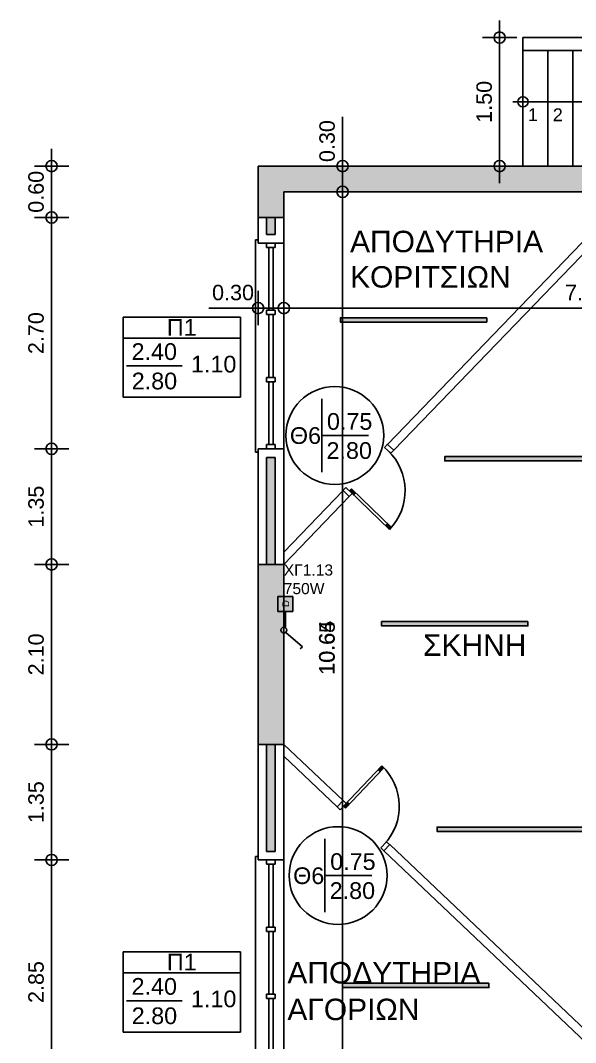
# Model space of a CAD drawing. Header units: metres. Extents: x -11 to 85, y -301 to 135.
# Drawn here: x 12 to 18.48, y 34.32 to 46.25 of the extents above; entities that cross this region are included whole.
import ezdxf
from ezdxf.enums import TextEntityAlignment as Align

# ---------------------------------------------------------------- set-up
doc = ezdxf.new("R2010")
doc.units = ezdxf.units.M
doc.header["$LTSCALE"] = 0.036
doc.header["$PDMODE"] = 2
for name, color, linetype in [('arxitek corofos', 252, 'Continuous'), ('DIMBLK', 252, 'Continuous'), ('hatch color', 252, 'Continuous'), ('HLEK_FL001_SYMBOLS', 230, 'Continuous'), ('KYKLOFORHTES', 152, 'Continuous'), ('Parathira', 252, 'Continuous')]:
    doc.layers.add(name, color=color, linetype=linetype)
doc.styles.add('COMU-N', font='arial.ttf')
doc.styles.get("Standard").update_dxf_attribs({"font": 'arial.ttf'})
doc.dimstyles.new('CADWDOT', dxfattribs={"dimscale": 0.1, "dimtxt": 1.8, "dimasz": 0.08, "dimexe": 2, "dimexo": 0, "dimgap": 0.09, "dimtad": 0, "dimrnd": 0.001, "dimzin": 0, "dimdsep": 46, "dimtxsty": 'Standard', "dimblk1": 'ARTDIM', "dimblk2": 'ARTDIM', "dimsah": 1, "dimcen": 0.09, "dimdle": 0.05, "dimse1": 1, "dimse2": 1, "dimadec": 0, "dimazin": 0, "dimtfac": 1, "dimtmove": 0, "dimatfit": 3, "dimldrblk": 'ARTDIM', "dimfxl": 2, "dimtvp": 0.9999, "dimtolj": 1, "dimtzin": 0, "dimarcsym": 0})

# ---------------------------------------------------------------- blocks, each defined once
blk = doc.blocks.new('A$C52D13D70')
at = {"layer": 'Parathira'}
for p, q in [((-0.33, 0.04), (-0.33, -2.44)), ((-0.3, 0.04), (-0.33, 0.04)), ((-0.1, 0), (-0.2, 0)), ((-0.2, 0), (-0.2, -0.05)), ((-0.1, -0.05), (-0.1, 0)), ((0, 0), (0, -2.4)), ((-0.2, -0.05), (-0.1, -0.05)), ((-0.175, -0.05), (-0.175, -0.783)), ((-0.125, -0.05), (-0.125, -0.783)), ((-0.1, -0.783), (-0.2, -0.783)), ((-0.2, -0.783), (-0.2, -0.833)), ((-0.2, -0.833), (-0.1, -0.833)), ((-0.175, -0.833), (-0.175, -1.567)), ((-0.125, -0.833), (-0.125, -1.567)), ((-0.1, -0.833), (-0.1, -0.783)), ((-0.1, -1.567), (-0.2, -1.567)), ((-0.2, -1.567), (-0.2, -1.617)), ((-0.2, -1.617), (-0.1, -1.617)), ((-0.175, -1.617), (-0.175, -2.35)), ((-0.125, -1.617), (-0.125, -2.35)), ((-0.1, -1.617), (-0.1, -1.567)), ((-0.1, -2.35), (-0.2, -2.35)), ((-0.2, -2.35), (-0.2, -2.4)), ((-0.1, -2.4), (-0.1, -2.35)), ((-0.33, -2.44), (-0.3, -2.44)), ((-0.2, -2.4), (-0.1, -2.4))]:
    blk.add_line(p, q, dxfattribs=at)
blk = doc.blocks.new('ARTDIM')
at = {"layer": 'DIMBLK'}
for p, q in [((0, -24.9975), (0, 24.9975)), ((-24.9975, 0), (24.9975, 0))]:
    blk.add_line(p, q, dxfattribs=at)
blk.add_circle((0, 0), 8.25, dxfattribs=at)
blk = doc.blocks.new('*D332')
at = {"layer": 'arxitek corofos', "color": 0, "lineweight": -2}
blk.add_line((10.423, 44.539), (10.423, 15.155), dxfattribs=at)
at = {"layer": 'Defpoints', "color": 0, "transparency": 16777216}
for p in [(13.537, 44.547), (10.423, 15.147), (13.537, 15.147)]:
    blk.add_point(p, dxfattribs=at)
at = {"layer": 'arxitek corofos', "color": 0, "lineweight": -2, "xscale": 0.008, "yscale": 0.008, "zscale": 0.008}
for p, rotation in [((10.423, 44.547), 90), ((10.423, 15.147), 270)]:
    blk.add_blockref('ARTDIM', p, dxfattribs=dict(at, rotation=rotation))
at = {"layer": 'arxitek corofos', "color": 0, "insert": (10.243, 29.847), "char_height": 0.18, "attachment_point": 5, "rotation": 90}
blk.add_mtext('\\A1;29.40', dxfattribs=at)
blk = doc.blocks.new('*D334')
at = {"layer": 'arxitek corofos', "color": 0, "lineweight": -2}
for p, q in [((11.44, 44.547), (11.44, 45.122)), ((11.44, 44.255), (11.44, 44.539))]:
    blk.add_line(p, q, dxfattribs=at)
at = {"layer": 'Defpoints', "color": 0, "transparency": 16777216}
for p in [(11.44, 44.547), (13.537, 44.547), (13.537, 44.247)]:
    blk.add_point(p, dxfattribs=at)
at = {"layer": 'arxitek corofos', "color": 0, "lineweight": -2, "xscale": 0.008, "yscale": 0.008, "zscale": 0.008}
for p, rotation in [((11.44, 44.547), 90), ((11.44, 44.247), 270)]:
    blk.add_blockref('ARTDIM', p, dxfattribs=dict(at, rotation=rotation))
at = {"layer": 'arxitek corofos', "color": 0, "insert": (11.26, 44.839), "char_height": 0.18, "attachment_point": 5, "rotation": 90}
blk.add_mtext('\\A1;0.30', dxfattribs=at)
blk = doc.blocks.new('*D343')
at = {"layer": 'arxitek corofos', "color": 0, "lineweight": -2}
blk.add_line((12.365, 43.955), (12.365, 44.539), dxfattribs=at)
at = {"layer": 'Defpoints', "color": 0, "transparency": 16777216}
for p in [(12.365, 44.547), (13.828, 44.547), (13.828, 43.947)]:
    blk.add_point(p, dxfattribs=at)
at = {"layer": 'arxitek corofos', "color": 0, "lineweight": -2, "xscale": 0.008, "yscale": 0.008, "zscale": 0.008}
for p, rotation in [((12.365, 44.547), 90), ((12.365, 43.947), 270)]:
    blk.add_blockref('ARTDIM', p, dxfattribs=dict(at, rotation=rotation))
at = {"layer": 'arxitek corofos', "color": 0, "insert": (12.185, 44.247), "char_height": 0.18, "attachment_point": 5, "rotation": 90}
blk.add_mtext('\\A1;0.60', dxfattribs=at)
blk = doc.blocks.new('*D344')
at = {"layer": 'arxitek corofos', "color": 0, "lineweight": -2}
blk.add_line((12.365, 43.939), (12.365, 41.255), dxfattribs=at)
at = {"layer": 'Defpoints', "color": 0, "transparency": 16777216}
for p in [(13.828, 43.947), (12.365, 41.247), (13.828, 41.247)]:
    blk.add_point(p, dxfattribs=at)
at = {"layer": 'arxitek corofos', "color": 0, "lineweight": -2, "xscale": 0.008, "yscale": 0.008, "zscale": 0.008}
for p, rotation in [((12.365, 43.947), 90), ((12.365, 41.247), 270)]:
    blk.add_blockref('ARTDIM', p, dxfattribs=dict(at, rotation=rotation))
at = {"layer": 'arxitek corofos', "color": 0, "insert": (12.185, 42.597), "char_height": 0.18, "attachment_point": 5, "rotation": 90}
blk.add_mtext('\\A1;2.70', dxfattribs=at)
blk = doc.blocks.new('*D345')
at = {"layer": 'arxitek corofos', "color": 0, "lineweight": -2}
blk.add_line((12.365, 41.239), (12.365, 39.905), dxfattribs=at)
at = {"layer": 'Defpoints', "color": 0, "transparency": 16777216}
for p in [(13.828, 41.247), (12.365, 39.897), (13.828, 39.897)]:
    blk.add_point(p, dxfattribs=at)
at = {"layer": 'arxitek corofos', "color": 0, "lineweight": -2, "xscale": 0.008, "yscale": 0.008, "zscale": 0.008}
for p, rotation in [((12.365, 41.247), 90), ((12.365, 39.897), 270)]:
    blk.add_blockref('ARTDIM', p, dxfattribs=dict(at, rotation=rotation))
at = {"layer": 'arxitek corofos', "color": 0, "insert": (12.185, 40.572), "char_height": 0.18, "attachment_point": 5, "rotation": 90}
blk.add_mtext('\\A1;1.35', dxfattribs=at)
blk = doc.blocks.new('*D346')
at = {"layer": 'arxitek corofos', "color": 0, "lineweight": -2}
blk.add_line((12.365, 39.889), (12.365, 37.805), dxfattribs=at)
at = {"layer": 'Defpoints', "color": 0, "transparency": 16777216}
for p in [(13.828, 39.897), (12.365, 37.797), (13.828, 37.797)]:
    blk.add_point(p, dxfattribs=at)
at = {"layer": 'arxitek corofos', "color": 0, "lineweight": -2, "xscale": 0.008, "yscale": 0.008, "zscale": 0.008}
for p, rotation in [((12.365, 39.897), 90), ((12.365, 37.797), 270)]:
    blk.add_blockref('ARTDIM', p, dxfattribs=dict(at, rotation=rotation))
at = {"layer": 'arxitek corofos', "color": 0, "insert": (12.185, 38.847), "char_height": 0.18, "attachment_point": 5, "rotation": 90}
blk.add_mtext('\\A1;2.10', dxfattribs=at)
blk = doc.blocks.new('*D347')
at = {"layer": 'arxitek corofos', "color": 0, "lineweight": -2}
blk.add_line((12.365, 37.789), (12.365, 36.455), dxfattribs=at)
at = {"layer": 'Defpoints', "color": 0, "transparency": 16777216}
for p in [(13.828, 37.797), (12.365, 36.447), (13.828, 36.447)]:
    blk.add_point(p, dxfattribs=at)
at = {"layer": 'arxitek corofos', "color": 0, "lineweight": -2, "xscale": 0.008, "yscale": 0.008, "zscale": 0.008}
for p, rotation in [((12.365, 37.797), 90), ((12.365, 36.447), 270)]:
    blk.add_blockref('ARTDIM', p, dxfattribs=dict(at, rotation=rotation))
at = {"layer": 'arxitek corofos', "color": 0, "insert": (12.185, 37.122), "char_height": 0.18, "attachment_point": 5, "rotation": 90}
blk.add_mtext('\\A1;1.35', dxfattribs=at)
blk = doc.blocks.new('*D348')
at = {"layer": 'arxitek corofos', "color": 0, "lineweight": -2}
blk.add_line((12.365, 36.439), (12.365, 33.605), dxfattribs=at)
at = {"layer": 'Defpoints', "color": 0, "transparency": 16777216}
for p in [(13.828, 36.447), (12.365, 33.597), (13.828, 33.597)]:
    blk.add_point(p, dxfattribs=at)
at = {"layer": 'arxitek corofos', "color": 0, "lineweight": -2, "xscale": 0.008, "yscale": 0.008, "zscale": 0.008}
for p, rotation in [((12.365, 36.447), 90), ((12.365, 33.597), 270)]:
    blk.add_blockref('ARTDIM', p, dxfattribs=dict(at, rotation=rotation))
at = {"layer": 'arxitek corofos', "color": 0, "insert": (12.185, 35.022), "char_height": 0.18, "attachment_point": 5, "rotation": 90}
blk.add_mtext('\\A1;2.85', dxfattribs=at)
blk = doc.blocks.new('*D415')
at = {"layer": 'arxitek corofos', "color": 0, "lineweight": -2}
for p, q in [((14.774, 42.89), (14.199, 42.89)), ((15.066, 42.89), (14.782, 42.89))]:
    blk.add_line(p, q, dxfattribs=at)
at = {"layer": 'Defpoints', "color": 0, "transparency": 16777216}
for p in [(14.774, 43.617), (15.074, 43.617), (14.774, 42.89)]:
    blk.add_point(p, dxfattribs=at)
at = {"layer": 'arxitek corofos', "color": 0, "lineweight": -2, "xscale": 0.008, "yscale": 0.008, "zscale": 0.008, "rotation": 180}
blk.add_blockref('ARTDIM', (14.774, 42.89), dxfattribs=at)
at = {"layer": 'arxitek corofos', "color": 0, "lineweight": -2, "xscale": 0.008, "yscale": 0.008, "zscale": 0.008}
blk.add_blockref('ARTDIM', (15.074, 42.89), dxfattribs=at)
at = {"layer": 'arxitek corofos', "color": 0, "insert": (14.482, 43.07), "char_height": 0.18, "attachment_point": 5}
blk.add_mtext('\\A1;0.30', dxfattribs=at)
blk = doc.blocks.new('*D416')
at = {"layer": 'arxitek corofos', "color": 0, "lineweight": -2}
blk.add_line((22.116, 42.89), (15.082, 42.89), dxfattribs=at)
at = {"layer": 'Defpoints', "color": 0, "transparency": 16777216}
for p in [(15.074, 43.547), (22.124, 43.547), (15.074, 42.89)]:
    blk.add_point(p, dxfattribs=at)
at = {"layer": 'arxitek corofos', "color": 0, "lineweight": -2, "xscale": 0.008, "yscale": 0.008, "zscale": 0.008, "rotation": 180}
blk.add_blockref('ARTDIM', (15.074, 42.89), dxfattribs=at)
at = {"layer": 'arxitek corofos', "color": 0, "lineweight": -2, "xscale": 0.008, "yscale": 0.008, "zscale": 0.008}
blk.add_blockref('ARTDIM', (22.124, 42.89), dxfattribs=at)
at = {"layer": 'arxitek corofos', "color": 0, "insert": (18.599, 43.07), "char_height": 0.18, "attachment_point": 5}
blk.add_mtext('\\A1;7.05', dxfattribs=at)
blk = doc.blocks.new('*D426')
at = {"layer": 'arxitek corofos', "color": 0, "lineweight": -2}
for p, q in [((15.76, 44.547), (15.76, 45.122)), ((15.76, 44.255), (15.76, 44.539))]:
    blk.add_line(p, q, dxfattribs=at)
at = {"layer": 'Defpoints', "color": 0, "transparency": 16777216}
for p in [(15.074, 44.547), (15.76, 44.547), (15.074, 44.247)]:
    blk.add_point(p, dxfattribs=at)
at = {"layer": 'arxitek corofos', "color": 0, "lineweight": -2, "xscale": 0.008, "yscale": 0.008, "zscale": 0.008}
for p, rotation in [((15.76, 44.547), 90), ((15.76, 44.247), 270)]:
    blk.add_blockref('ARTDIM', p, dxfattribs=dict(at, rotation=rotation))
at = {"layer": 'arxitek corofos', "color": 0, "insert": (15.58, 44.839), "char_height": 0.18, "attachment_point": 5, "rotation": 90}
blk.add_mtext('\\A1;0.30', dxfattribs=at)
blk = doc.blocks.new('*D427')
at = {"layer": 'arxitek corofos', "color": 0, "lineweight": -2}
blk.add_line((15.76, 44.239), (15.76, 33.605), dxfattribs=at)
at = {"layer": 'Defpoints', "color": 0, "transparency": 16777216}
for p in [(15.074, 44.247), (15.074, 33.597), (15.76, 33.597)]:
    blk.add_point(p, dxfattribs=at)
at = {"layer": 'arxitek corofos', "color": 0, "lineweight": -2, "xscale": 0.008, "yscale": 0.008, "zscale": 0.008}
for p, rotation in [((15.76, 44.247), 90), ((15.76, 33.597), 270)]:
    blk.add_blockref('ARTDIM', p, dxfattribs=dict(at, rotation=rotation))
at = {"layer": 'arxitek corofos', "color": 0, "insert": (15.58, 38.922), "char_height": 0.18, "attachment_point": 5, "rotation": 90}
blk.add_mtext('\\A1;10.65', dxfattribs=at)
blk = doc.blocks.new('A$C32F8495E')
at = {"layer": 'Parathira'}
for p, q in [((1.218, 1.186), (1.253, 1.221)), ((1.287, 1.115), (1.218, 1.186)), ((1.323, 1.15), (1.287, 1.115)), ((0.752, 0.733), (0.716, 0.698)), ((0.822, 0.661), (0.752, 0.733)), ((0.786, 0.626), (0.822, 0.661)), ((0.791, 0.693), (0.814, 0.715)), ((1.245, 0.227), (0.791, 0.693)), ((0.796, 0.697), (0.841, 0.651)), ((0.8, 0.702), (0.846, 0.655)), ((0.805, 0.706), (0.85, 0.66)), ((0.81, 0.711), (0.855, 0.664)), ((0.814, 0.715), (1.267, 0.25)), ((0.86, 0.669), (0.836, 0.646)), ((1.223, 0.296), (1.199, 0.274)), ((1.204, 0.278), (1.249, 0.232)), ((1.209, 0.283), (1.254, 0.236)), ((1.213, 0.287), (1.258, 0.241)), ((1.218, 0.292), (1.263, 0.246))]:
    blk.add_line(p, q, dxfattribs=at)
blk.add_arc((0.791, 0.693), 0.65, 314.2559, 44.2559, dxfattribs=at)
blk = doc.blocks.new('*D529')
at = {"layer": 'arxitek corofos', "color": 0, "lineweight": -2}
blk.add_line((17.592, 44.555), (17.592, 46.039), dxfattribs=at)
at = {"layer": 'Defpoints', "color": 0, "transparency": 16777216}
for p in [(17.592, 46.047), (18.179, 46.047, -1.33), (18.179, 44.547, -1.33)]:
    blk.add_point(p, dxfattribs=at)
at = {"layer": 'arxitek corofos', "color": 0, "lineweight": -2, "xscale": 0.008, "yscale": 0.008, "zscale": 0.008}
for p, rotation in [((17.592, 46.047), 90), ((17.592, 44.547), 270)]:
    blk.add_blockref('ARTDIM', p, dxfattribs=dict(at, rotation=rotation))
at = {"layer": 'arxitek corofos', "color": 0, "insert": (17.412, 45.297), "char_height": 0.18, "attachment_point": 5, "rotation": 90}
blk.add_mtext('\\A1;1.50', dxfattribs=at)
blk = doc.blocks.new('*D1872')
at = {"layer": 'Defpoints', "color": 0, "transparency": 16777216}
for p in [(36.524, 42.89), (36.524, 42.824), (15.074, 42.69)]:
    blk.add_point(p, dxfattribs=at)
at = {"layer": 'HLEK_FL001_SYMBOLS', "color": 0, "lineweight": -2, "transparency": 16777216}
blk.add_line((15.082, 42.89), (36.516, 42.89), dxfattribs=at)
at = {"layer": 'HLEK_FL001_SYMBOLS', "color": 0, "lineweight": -2, "transparency": 16777216, "xscale": 0.008, "yscale": 0.008, "zscale": 0.008, "rotation": 180}
blk.add_blockref('ARTDIM', (15.074, 42.89), dxfattribs=at)
at = {"layer": 'HLEK_FL001_SYMBOLS', "color": 0, "lineweight": -2, "transparency": 16777216, "xscale": 0.008, "yscale": 0.008, "zscale": 0.008}
blk.add_blockref('ARTDIM', (36.524, 42.89), dxfattribs=at)
at = {"layer": 'HLEK_FL001_SYMBOLS', "color": 0, "transparency": 16777216, "insert": (25.799, 43.074), "char_height": 0.18, "attachment_point": 5}
blk.add_mtext('\\A1;21.45', dxfattribs=at)
blk = doc.blocks.new('*D1873')
at = {"layer": 'Defpoints', "color": 0, "transparency": 16777216}
for p in [(15.694, 44.247), (15.76, 33.605), (15.76, 33.605)]:
    blk.add_point(p, dxfattribs=at)
at = {"layer": 'HLEK_FL001_SYMBOLS', "color": 0, "lineweight": -2, "transparency": 16777216}
blk.add_line((15.76, 44.239), (15.76, 33.613), dxfattribs=at)
at = {"layer": 'HLEK_FL001_SYMBOLS', "color": 0, "lineweight": -2, "transparency": 16777216, "xscale": 0.008, "yscale": 0.008, "zscale": 0.008}
for p, rotation in [((15.76, 44.247), 90), ((15.76, 33.605), 270)]:
    blk.add_blockref('ARTDIM', p, dxfattribs=dict(at, rotation=rotation))
at = {"layer": 'HLEK_FL001_SYMBOLS', "color": 0, "transparency": 16777216, "insert": (15.576, 38.926), "char_height": 0.18, "attachment_point": 5, "rotation": 90}
blk.add_mtext('\\A1;10.64', dxfattribs=at)
blk = doc.blocks.new('led 69W')
at = {"layer": 'hatch color'}
blk.add_hatch(color=181, dxfattribs=at).paths.add_polyline_path([(102.808, -3.636), (102.808, -3.686), (101.101, -3.686), (101.101, -3.636)])
at = {"layer": 'HLEK_FL001_SYMBOLS'}
blk.add_lwpolyline([(102.808, -3.636), (102.808, -3.686), (101.101, -3.686), (101.101, -3.636)], close=True, dxfattribs=at)
blk = doc.blocks.new('gJ6_a1')
at = {"linetype": 'Continuous'}
for p, q in [((-0.219, 0.23), (-0.191, 0.254)), ((-0.024, 0.061), (-0.219, 0.23))]:
    blk.add_line(p, q, dxfattribs=at)
blk.add_circle((0, 0.034), 0.0349, dxfattribs=at)
blk = doc.blocks.new('dimmer')
at = {"layer": 'HLEK_FL001_SYMBOLS'}
blk.add_hatch(color=11, dxfattribs=at).paths.add_polyline_path([(2263.758, 1291.699), (2263.543, 1291.699), (2263.543, 1291.484), (2263.758, 1291.484)])
blk.add_lwpolyline([(2263.543, 1291.699), (2263.758, 1291.699), (2263.758, 1291.484), (2263.543, 1291.484)], close=True, dxfattribs=at)
blk.add_text('D', height=0.1, dxfattribs=at).set_placement((2263.606, 1291.536))
blk = doc.blocks.new('dimmer1')
at = {"layer": 'HLEK_FL001_SYMBOLS'}
blk.add_line((2318.161, 1255.993), (2317.968, 1255.993), dxfattribs=at)
at = {"layer": 'HLEK_FL001_SYMBOLS', "xscale": 0.8000000000000114, "yscale": 0.8000000000000114, "zscale": 0.8000000000000114}
blk.add_blockref('dimmer', (507.327, 222.723), dxfattribs=at)

msp = doc.modelspace()

# ---------------------------------------------------------------- hatches: boundary and pattern name
at = {"layer": 'arxitek corofos'}
for points in [[(18.974, 44.547), (14.774, 44.547), (14.774, 43.947), (15.074, 43.947), (15.074, 44.247), (18.674, 44.247), (18.674, 43.947), (18.974, 43.947)], [(14.974, 43.947), (14.874, 43.947), (14.874, 43.747), (14.974, 43.747)], [(14.974, 41.147), (14.874, 41.147), (14.874, 39.897), (14.974, 39.897)], [(15.074, 39.897), (14.774, 39.897), (14.774, 37.797), (15.074, 37.797)], [(14.974, 37.797), (14.874, 37.797), (14.874, 36.547), (14.974, 36.547)]]:
    msp.add_hatch(color=256, dxfattribs=at).paths.add_polyline_path(points)

# ---------------------------------------------------------------- linework, layer by layer
for p, q in [((17.864, 46.047, -1.33), (21.634, 46.047, -1.33)), ((17.864, 46.047, -1.33), (17.864, 44.547, -1.33)), ((17.864, 45.897, -1.33), (21.634, 45.897, -1.33)), ((18.154, 45.897, -1.33), (18.154, 44.547, -1.33)), ((18.444, 45.897, -1.33), (18.444, 44.547, -1.33)), ((17.864, 45.297, -1.33), (17.744, 45.297, -1.33)), ((17.864, 45.297, -1.33), (21.634, 45.297, -1.33)), ((14.774, 43.947), (14.774, 44.547)), ((14.774, 44.547), (18.974, 44.547)), ((15.074, 43.947), (15.074, 44.247)), ((15.074, 44.247), (18.674, 44.247)), ((14.774, 43.947), (15.074, 43.947)), ((14.774, 43.647), (14.774, 43.947)), ((14.874, 43.747), (14.874, 43.947)), ((14.974, 43.747), (14.974, 43.947)), ((15.074, 43.647), (15.074, 43.947)), ((18.835, 43.947), (16.285, 41.299)), ((18.974, 43.947), (16.357, 41.23)), ((14.874, 43.747), (14.974, 43.747)), ((14.774, 43.647), (15.074, 43.647)), ((13.202, 41.848), (13.202, 42.785)), ((13.202, 42.785), (14.57, 42.785)), ((14.57, 42.785), (14.57, 41.848)), ((14.57, 42.539), (13.202, 42.539)), ((13.241, 42.214), (13.887, 42.214)), ((14.57, 41.848), (13.202, 41.848)), ((15.516, 41.832), (15.516, 40.974)), ((15.516, 41.403), (16.062, 41.403)), ((16.285, 41.299), (16.357, 41.23)), ((14.774, 39.897), (14.774, 41.247)), ((14.774, 41.247), (15.074, 41.247)), ((15.074, 39.897), (15.074, 41.247)), ((14.874, 39.897), (14.874, 41.147)), ((14.874, 41.147), (14.974, 41.147)), ((14.974, 39.897), (14.974, 41.147)), ((15.765, 40.759), (15.074, 40.042)), ((15.837, 40.69), (15.074, 39.897)), ((15.765, 40.759), (15.837, 40.69)), ((14.774, 39.897), (15.074, 39.897)), ((14.774, 37.797), (14.774, 39.897)), ((15.074, 39.897), (15.074, 37.797)), ((14.774, 37.797), (15.074, 37.797)), ((14.774, 36.447), (14.774, 37.797)), ((14.874, 36.547), (14.874, 37.797)), ((14.974, 36.547), (14.974, 37.797)), ((15.074, 36.447), (15.074, 37.797)), ((15.765, 37.142), (15.074, 37.797)), ((15.696, 37.069), (15.074, 37.66)), ((15.696, 37.069), (15.765, 37.142)), ((15.553, 36.694), (15.553, 35.836)), ((14.874, 36.547), (14.974, 36.547)), ((16.24, 36.553), (16.309, 36.626)), ((18.828, 34.097), (16.24, 36.553)), ((18.974, 34.097), (16.309, 36.626)), ((14.774, 36.447), (15.074, 36.447)), ((15.553, 36.265), (16.099, 36.265)), ((13.202, 34.438), (13.202, 35.375)), ((13.202, 35.375), (14.57, 35.375)), ((14.57, 35.375), (14.57, 34.438)), ((14.57, 35.13), (13.202, 35.13)), ((13.241, 34.804), (13.887, 34.804)), ((14.57, 34.438), (13.202, 34.438))]:
    msp.add_line(p, q, dxfattribs=at)
for centre, radius in [((17.864, 45.297, -1.33), 0.06), ((15.669, 41.403), 0.571), ((15.707, 36.265), 0.571)]:
    msp.add_circle(centre, radius, dxfattribs=at)

# ---------------------------------------------------------------- block references
for p in [(15.074, 43.647), (15.074, 36.447)]:
    msp.add_blockref('A$C52D13D70', p, dxfattribs=at)
at = {"layer": 'arxitek corofos', "rotation": 1.824983389549319}
msp.add_blockref('A$C32F8495E', (15.071, 40.039), dxfattribs=at)
at = {"layer": 'arxitek corofos', "xscale": -1, "rotation": 180.763376555886}
msp.add_blockref('A$C32F8495E', (14.971, 37.757), dxfattribs=at)
at = {"layer": 'HLEK_FL001_SYMBOLS'}
for name, p, rotation in [('dimmer1', (1271.088, -2278.812), 90), ('gJ6_a1', (15.074, 39.164), 180)]:
    msp.add_blockref(name, p, dxfattribs=dict(at, rotation=rotation))
at = {"layer": 'KYKLOFORHTES'}
for p in [(-85.366, 46.412), (-84.15, 44.792), (-84.886, 42.866), (-84.239, 40.467), (-85.341, 38.644)]:
    msp.add_blockref('led 69W', p, dxfattribs=at)

# ---------------------------------------------------------------- texts
at = {"layer": 'arxitek corofos', "style": 'COMU-N'}
for s, p in [('1', (17.98, 45.147, -1.33)), ('2', (18.27, 45.147, -1.33))]:
    msp.add_text(s, height=0.15, dxfattribs=at).set_placement(p, align=Align.MIDDLE)
for s, height, p in [('ΑΠΟΔΥΤΗΡΙΑ ', 0.25, (15.847, 43.542)), ('ΚΟΡΙΤΣΙΩΝ', 0.25, (15.847, 43.129)), ('Π1', 0.195, (13.71, 42.567)), ('2.40', 0.195, (13.298, 42.284)), ('1.10', 0.195, (13.991, 42.138)), ('2.80', 0.195, (13.3, 41.941)), ('0.75', 0.195, (15.577, 41.469)), ('Θ6', 0.195, (15.145, 41.304)), ('2.80', 0.195, (15.572, 41.129)), ('ΣΚΗΝΗ', 0.25, (16.698, 38.83)), ('0.75', 0.195, (15.615, 36.331)), ('Θ6', 0.195, (15.183, 36.166)), ('2.80', 0.195, (15.609, 35.992)), ('Π1', 0.195, (13.71, 35.157)), ('ΑΠΟΔΥΤΗΡΙΑ ', 0.25, (15.116, 35.006)), ('2.40', 0.195, (13.298, 34.874)), ('1.10', 0.195, (13.991, 34.728)), ('2.80', 0.195, (13.3, 34.531)), ('ΑΓΟΡΙΩΝ', 0.25, (15.116, 34.578))]:
    msp.add_text(s, height=height, dxfattribs=at).set_placement(p)
at = {"layer": 'HLEK_FL001_SYMBOLS', "insert": (15.074, 39.897), "char_height": 0.13, "attachment_point": 1, "style": 'COMU-N'}
msp.add_mtext_dynamic_manual_height_columns('ΧΓ1.13\\P750W', width=0.41002, gutter_width=0.65, heights=[0], dxfattribs=at)

# ---------------------------------------------------------------- dimensions: what is measured, and where the dimension line sits
at = {"layer": 'arxitek corofos'}
for base, p1, p2, picture, middle in [((17.592, 46.047), (18.179, 44.547, -1.33), (18.179, 46.047, -1.33), '*D529', (17.412, 45.297)), ((11.44, 44.547), (13.537, 44.247), (13.537, 44.547), '*D334', (11.26, 44.839)), ((15.76, 44.547), (15.074, 44.247), (15.074, 44.547), '*D426', (15.58, 44.839)), ((10.423, 15.147), (13.537, 44.547), (13.537, 15.147), '*D332', (10.243, 29.847)), ((12.365, 44.547), (13.828, 43.947), (13.828, 44.547), '*D343', (12.185, 44.247)), ((15.76, 33.597), (15.074, 44.247), (15.074, 33.597), '*D427', (15.58, 38.922)), ((12.365, 41.247), (13.828, 43.947), (13.828, 41.247), '*D344', (12.185, 42.597)), ((12.365, 39.897), (13.828, 41.247), (13.828, 39.897), '*D345', (12.185, 40.572)), ((12.365, 37.797), (13.828, 39.897), (13.828, 37.797), '*D346', (12.185, 38.847)), ((12.365, 36.447), (13.828, 37.797), (13.828, 36.447), '*D347', (12.185, 37.122)), ((12.365, 33.597), (13.828, 36.447), (13.828, 33.597), '*D348', (12.185, 35.022))]:
    dim = msp.add_linear_dim(base=base, p1=p1, p2=p2, angle=90, dimstyle='CADWDOT', dxfattribs=at)
    dim.commit()
    dim.dimension.update_dxf_attribs({"geometry": picture, "text_midpoint": middle})
for base, p1, p2, picture, middle in [((14.774, 42.89), (15.074, 43.617), (14.774, 43.617), '*D415', (14.482, 43.07)), ((15.074, 42.89), (22.124, 43.547), (15.074, 43.547), '*D416', (18.599, 43.07))]:
    dim = msp.add_linear_dim(base=base, p1=p1, p2=p2, dimstyle='CADWDOT', dxfattribs=at)
    dim.commit()
    dim.dimension.update_dxf_attribs({"geometry": picture, "text_midpoint": middle})
at = {"layer": 'HLEK_FL001_SYMBOLS'}
dim = msp.add_linear_dim(base=(15.76, 33.605), p1=(15.694, 44.247), p2=(15.76, 33.605), angle=90, dimstyle='CADWDOT', override={"dimfxl": 0.18}, dxfattribs=at)
dim.commit()
dim.dimension.update_dxf_attribs({"geometry": '*D1873', "text_midpoint": (15.576, 38.926)})
dim = msp.add_linear_dim(base=(36.524, 42.89), p1=(15.074, 42.69), p2=(36.524, 42.824), dimstyle='CADWDOT', override={"dimfxl": 0.18}, dxfattribs=at)
dim.commit()
dim.dimension.update_dxf_attribs({"geometry": '*D1872', "text_midpoint": (25.799, 43.074)})

doc.saveas('drawing.dxf')
